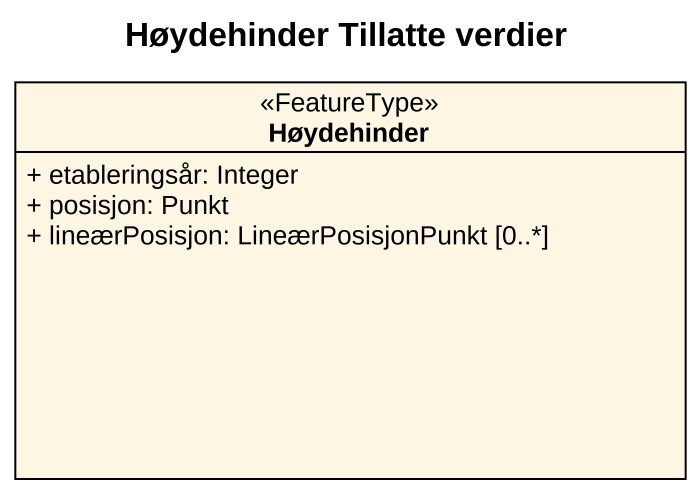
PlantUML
@startuml
title Høydehinder Tillatte verdier
hide circle
hide empty members
skinparam classAttributeIconSize 0
class Høydehinder <<FeatureType>> {
  + etableringsår: Integer
  + posisjon: Punkt
  + lineærPosisjon: LineærPosisjonPunkt [0..*]
}
@enduml
